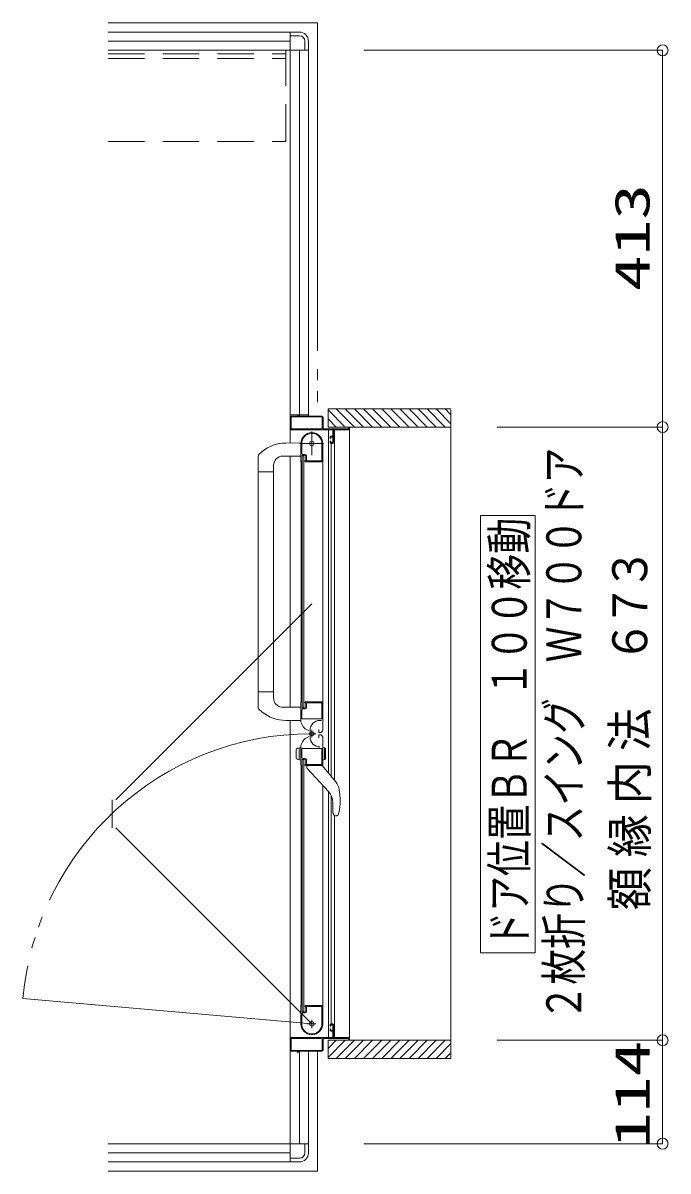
# Model space of a CAD drawing. Units: millimetres on the paper. Extents: x -305 to 305, y -152 to 152.
# Drawn here: x -98.1 to -62.7, y 26.1 to 89.1 of the extents above; entities that cross this region are included whole.
import ezdxf
from ezdxf.enums import TextEntityAlignment as Align

# ---------------------------------------------------------------- set-up
doc = ezdxf.new("R2010")
doc.units = ezdxf.units.MM
for name, pattern in [('DASHED2', [3, 2, -1]), ('LONG_CHAIN', [21, 18, -1, 1, -1]), ('LONG_DOUBLE_CHAIN', [21.8, 18, -1, 0.6, -0.6, 0.6, -1])]:
    doc.linetypes.add(name, pattern=pattern)
doc.layers.add('0-0_0', color=7, linetype='Continuous', lineweight=9)
doc.layers.add('0-1_VIEW0001', color=7, linetype='Continuous', lineweight=9)
doc.styles.add('ＭＳ ゴシック', font='')
doc.styles.get('ＭＳ ゴシック').set_extended_font_data('MS Gothic')

# ---------------------------------------------------------------- blocks, each defined once
blk = doc.blocks.new('_ORIGIN')
at = {"layer": '0-0_0'}
blk.add_line((0, 0), (-1, 0), dxfattribs=at)
blk.add_circle((0, 0), 0.5, dxfattribs=at)

msp = doc.modelspace()

# ---------------------------------------------------------------- linework, layer by layer
at = {"layer": '0-1_VIEW0001', "linetype": 'LONG_DOUBLE_CHAIN'}
for p, q in [((-93.434, 89.073), (-81.934, 89.073)), ((-81.934, 89.073), (-81.934, 67.498)), ((-82.249, 57.195), (-93.01, 46.434)), ((-93.21, 46.434), (-93.21, 44.908)), ((-82.249, 34.148), (-93.01, 44.908)), ((-98.114, 35.536), (-82.249, 34.148)), ((-81.934, 32.648), (-81.934, 26.073)), ((-93.434, 26.073), (-81.934, 26.073))]:
    msp.add_line(p, q, dxfattribs=at)
at = {"layer": '0-1_VIEW0001'}
for p, q in [((-83.434, 88.573), (-93.434, 88.573)), ((-93.434, 88.573), (-83.434, 88.573)), ((-83.434, 67.448), (-83.434, 88.573)), ((-83.434, 88.573), (-83.434, 88.173)), ((-83.434, 88.573), (-82.934, 88.573)), ((-82.934, 88.373), (-83.434, 88.373)), ((-83.434, 88.073), (-93.434, 88.073)), ((-82.434, 87.573), (-93.434, 87.573)), ((-82.934, 67.498), (-82.934, 87.573)), ((-82.834, 87.573), (-82.434, 87.573)), ((-82.634, 87.573), (-82.634, 88.073)), ((-82.434, 87.573), (-82.434, 88.073)), ((-82.434, 67.498), (-82.434, 87.573)), ((-82.434, 87.573), (-82.434, 67.498)), ((-79.394, 87.573), (-62.983, 87.573)), ((-62.983, 86.973), (-62.983, 67.498)), ((-83.025, 67.573), (-83.434, 67.573)), ((-83.434, 67.45), (-83.434, 66.024)), ((-83.389, 66.813), (-83.389, 67.438)), ((-83.384, 67.498), (-83.049, 67.498)), ((-83.374, 67.453), (-81.694, 67.453)), ((-83.034, 67.513), (-83.034, 67.563)), ((-83.024, 67.573), (-83.004, 67.573)), ((-82.434, 67.573), (-83.004, 67.573)), ((-82.994, 67.563), (-82.994, 67.513)), ((-82.979, 67.498), (-81.684, 67.498)), ((-81.679, 67.438), (-81.679, 66.813)), ((-81.634, 67.448), (-81.634, 66.813)), ((-74.609, 67.898), (-81.359, 67.898)), ((-81.359, 66.899), (-81.359, 67.898)), ((-80.41, 66.898), (-81.359, 67.848)), ((-79.91, 66.898), (-80.909, 67.898)), ((-79.41, 66.898), (-80.409, 67.898)), ((-78.91, 66.898), (-79.909, 67.898)), ((-78.409, 66.898), (-79.409, 67.898)), ((-77.909, 66.898), (-78.909, 67.898)), ((-77.409, 66.898), (-78.409, 67.898)), ((-76.909, 66.898), (-77.909, 67.898)), ((-76.409, 66.898), (-77.409, 67.898)), ((-75.909, 66.898), (-76.909, 67.898)), ((-75.414, 66.898), (-76.414, 67.898)), ((-74.919, 66.898), (-75.919, 67.898)), ((-74.609, 67.083), (-75.424, 67.898)), ((-74.609, 67.578), (-74.929, 67.898)), ((-74.609, 67.847), (-74.609, 32.248)), ((-81.694, 66.798), (-83.374, 66.798)), ((-81.619, 66.798), (-80.249, 66.798)), ((-80.91, 66.898), (-81.359, 67.348)), ((-74.609, 66.898), (-81.359, 66.898)), ((-80.234, 66.813), (-80.234, 66.883)), ((-80.184, 66.883), (-80.184, 66.763)), ((-72.069, 66.898), (-62.983, 66.898)), ((-81.114, 66.748), (-83.409, 66.748)), ((-81.328, 47.903), (-81.328, 66.748)), ((-81.249, 66.293), (-81.249, 66.348)), ((-81.214, 66.278), (-81.234, 66.278)), ((-81.199, 66.398), (-81.114, 66.398)), ((-81.199, 66.338), (-81.199, 66.293)), ((-81.114, 66.353), (-81.184, 66.353)), ((-81.099, 66.413), (-81.099, 66.733)), ((-81.099, 66.068), (-81.099, 66.338)), ((-81.049, 66.733), (-81.049, 66.048)), ((-80.199, 66.748), (-81.034, 66.748)), ((-81.011, 47.519), (-81.011, 66.748)), ((-80.184, 33.398), (-80.184, 66.748)), ((-62.983, 66.298), (-62.983, 33.848)), ((-84.973, 65.561), (-85.172, 65.377)), ((-83.677, 66.023), (-82.859, 66.026)), ((-82.849, 65.013), (-82.849, 65.998)), ((-82.804, 65.468), (-82.804, 65.998)), ((-81.699, 66.072), (-81.699, 65.058)), ((-81.649, 65.999), (-81.649, 51.823)), ((-81.249, 66.048), (-81.249, 66.113)), ((-81.234, 66.128), (-81.214, 66.128)), ((-81.199, 66.113), (-81.199, 66.068)), ((-81.099, 65.998), (-81.199, 65.998)), ((-81.188, 47.733), (-81.188, 65.998)), ((-81.184, 66.053), (-81.114, 66.053)), ((-85.199, 64.448), (-85.199, 65.308)), ((-83.844, 65.303), (-82.849, 65.303)), ((-83.434, 65.298), (-83.434, 51.524)), ((-82.834, 51.823), (-82.834, 64.998)), ((-82.808, 64.998), (-82.834, 64.998)), ((-82.786, 65.02), (-82.795, 65.005)), ((-82.684, 65.323), (-82.784, 65.323)), ((-82.784, 51.498), (-82.784, 65.323)), ((-82.634, 65.348), (-82.759, 65.348)), ((-82.614, 65.393), (-82.729, 65.393)), ((-82.684, 51.498), (-82.684, 65.323)), ((-82.624, 65.027), (-82.624, 65.033)), ((-82.614, 65.005), (-82.622, 65.02)), ((-81.659, 64.998), (-82.601, 64.998)), ((-82.584, 65.073), (-82.584, 65.298)), ((-82.539, 65.058), (-82.539, 65.318)), ((-81.709, 65.048), (-82.529, 65.048)), ((-85.199, 64.448), (-85.199, 51.512)), ((-84.344, 64.448), (-85.199, 64.448)), ((-84.349, 64.448), (-84.349, 52.374)), ((-84.344, 64.448), (-84.344, 64.803)), ((-69.987, 62.048), (-72.987, 62.048)), ((-72.987, 38.048), (-72.987, 62.048)), ((-69.987, 38.048), (-69.987, 62.048)), ((-84.344, 52.374), (-85.199, 52.374)), ((-84.344, 52.374), (-84.344, 52.019)), ((-82.849, 51.808), (-82.849, 50.822)), ((-82.834, 51.823), (-82.808, 51.823)), ((-82.795, 51.816), (-82.786, 51.802)), ((-82.624, 51.788), (-82.624, 51.794)), ((-82.622, 51.802), (-82.614, 51.816)), ((-81.649, 51.823), (-82.601, 51.823)), ((-82.584, 51.523), (-82.584, 51.748)), ((-82.539, 51.508), (-82.539, 51.758)), ((-82.524, 51.773), (-81.709, 51.773)), ((-81.699, 51.763), (-81.699, 50.903)), ((-81.649, 51.854), (-81.649, 50.284)), ((-84.974, 51.261), (-85.172, 51.444)), ((-83.914, 51.524), (-82.859, 51.524)), ((-82.804, 50.908), (-82.804, 51.358)), ((-82.784, 51.498), (-82.684, 51.498)), ((-82.759, 51.473), (-82.634, 51.473)), ((-82.729, 51.433), (-82.614, 51.433)), ((-83.677, 50.798), (-82.859, 50.796)), ((-83.434, 26.573), (-83.434, 50.798)), ((-83.434, 50.798), (-83.434, 32.698)), ((-81.709, 50.893), (-82.789, 50.893)), ((-81.723, 50.803), (-81.803, 50.803)), ((-82.419, 50.227), (-82.549, 50.302)), ((-82.419, 49.919), (-82.549, 49.844)), ((-82.343, 50.263), (-82.343, 49.883)), ((-81.854, 50.158), (-81.854, 50.308)), ((-81.854, 49.988), (-81.854, 49.838)), ((-81.799, 50.133), (-81.829, 50.133)), ((-81.799, 50.013), (-81.829, 50.013)), ((-81.649, 48.293), (-81.649, 49.863)), ((-83.099, 49.198), (-83.099, 48.747)), ((-82.849, 49.323), (-83.044, 49.27)), ((-82.949, 48.649), (-82.949, 49.296)), ((-82.849, 48.338), (-82.849, 49.324)), ((-82.804, 49.238), (-82.804, 48.788)), ((-81.709, 49.253), (-82.789, 49.253)), ((-81.699, 48.383), (-81.699, 49.243)), ((-81.549, 48.649), (-81.549, 49.296)), ((-81.499, 49.256), (-81.499, 48.69)), ((-82.849, 48.623), (-83.044, 48.675)), ((-82.784, 48.648), (-82.784, 34.823)), ((-82.784, 48.648), (-82.684, 48.648)), ((-82.759, 48.673), (-82.634, 48.673)), ((-82.729, 48.713), (-82.614, 48.713)), ((-82.684, 48.648), (-82.684, 34.823)), ((-82.584, 48.623), (-82.584, 48.398)), ((-82.539, 48.638), (-82.539, 48.388)), ((-81.649, 48.623), (-81.525, 48.656)), ((-82.834, 48.323), (-82.834, 35.148)), ((-82.834, 48.323), (-82.808, 48.323)), ((-82.795, 48.33), (-82.786, 48.345)), ((-82.624, 48.358), (-82.624, 48.352)), ((-82.622, 48.345), (-82.614, 48.33)), ((-82.601, 48.323), (-81.659, 48.323)), ((-82.524, 48.373), (-81.709, 48.373)), ((-82.524, 48.323), (-82.524, 48.232)), ((-82.495, 48.161), (-81.317, 46.873)), ((-80.936, 47.428), (-81.674, 48.323)), ((-81.649, 34.148), (-81.649, 47.236)), ((-81.328, 33.398), (-81.328, 46.885)), ((-81.188, 34.148), (-81.188, 46.688)), ((-81.09, 46.289), (-81.09, 45.77)), ((-81.029, 45.609), (-81.027, 45.606)), ((-81.011, 33.398), (-81.011, 45.573)), ((-80.952, 45.573), (-80.87, 45.573)), ((-80.828, 45.587), (-80.8, 45.621)), ((-80.828, 45.587), (-80.828, 45.586)), ((-80.756, 45.736), (-80.8, 45.621)), ((-69.987, 38.048), (-72.987, 38.048)), ((-82.849, 35.133), (-82.849, 34.148)), ((-82.808, 35.148), (-82.834, 35.148)), ((-82.804, 34.678), (-82.804, 34.148)), ((-82.786, 35.127), (-82.795, 35.141)), ((-82.684, 34.823), (-82.784, 34.823)), ((-82.634, 34.798), (-82.759, 34.798)), ((-82.614, 34.753), (-82.729, 34.753)), ((-82.624, 35.119), (-82.624, 35.113)), ((-82.614, 35.141), (-82.622, 35.127)), ((-81.659, 35.148), (-82.601, 35.148)), ((-82.584, 35.073), (-82.584, 34.848)), ((-82.539, 35.088), (-82.539, 34.828)), ((-81.709, 35.098), (-82.529, 35.098)), ((-81.699, 34.074), (-81.699, 35.088)), ((-81.249, 34.098), (-81.249, 34.033)), ((-81.099, 34.148), (-81.199, 34.148)), ((-81.199, 34.033), (-81.199, 34.078)), ((-81.184, 34.093), (-81.114, 34.093)), ((-81.099, 34.078), (-81.099, 33.808)), ((-81.049, 33.413), (-81.049, 34.098)), ((-81.114, 33.398), (-83.409, 33.398)), ((-81.249, 33.853), (-81.249, 33.798)), ((-81.234, 34.018), (-81.214, 34.018)), ((-81.214, 33.868), (-81.234, 33.868)), ((-81.199, 33.808), (-81.199, 33.853)), ((-81.199, 33.748), (-81.114, 33.748)), ((-81.114, 33.793), (-81.184, 33.793)), ((-81.099, 33.733), (-81.099, 33.413)), ((-80.199, 33.398), (-81.034, 33.398)), ((-83.389, 33.333), (-83.389, 32.708)), ((-81.694, 33.348), (-83.374, 33.348)), ((-81.679, 32.708), (-81.679, 33.333)), ((-81.634, 32.698), (-81.634, 33.333)), ((-81.619, 33.348), (-80.249, 33.348)), ((-74.609, 33.248), (-81.359, 33.248)), ((-80.41, 33.248), (-81.359, 32.298)), ((-80.91, 33.248), (-81.359, 32.798)), ((-79.91, 33.248), (-80.909, 32.248)), ((-79.41, 33.248), (-80.409, 32.248)), ((-80.234, 33.333), (-80.234, 33.263)), ((-80.184, 33.263), (-80.184, 33.383)), ((-78.91, 33.248), (-79.909, 32.248)), ((-78.409, 33.248), (-79.409, 32.248)), ((-77.91, 33.248), (-78.909, 32.248)), ((-77.409, 33.248), (-78.409, 32.248)), ((-76.909, 33.248), (-77.909, 32.248)), ((-76.409, 33.248), (-77.409, 32.248)), ((-75.909, 33.248), (-76.909, 32.248)), ((-75.414, 33.248), (-76.414, 32.248)), ((-74.92, 33.248), (-75.919, 32.248)), ((-74.609, 33.063), (-75.425, 32.248)), ((-72.069, 33.248), (-62.984, 33.248)), ((-72.069, 33.248), (-62.983, 33.248)), ((-83.384, 32.648), (-83.049, 32.648)), ((-83.374, 32.693), (-81.694, 32.693)), ((-83.034, 32.633), (-83.034, 32.583)), ((-83.024, 32.573), (-83.004, 32.573)), ((-82.994, 32.583), (-82.994, 32.633)), ((-82.979, 32.648), (-81.684, 32.648)), ((-82.934, 27.573), (-82.934, 32.648)), ((-82.434, 27.573), (-82.434, 32.648)), ((-82.434, 32.648), (-82.434, 27.573)), ((-74.609, 32.568), (-74.93, 32.248)), ((-62.984, 28.173), (-62.984, 32.648)), ((-82.434, 27.573), (-93.434, 27.573)), ((-82.834, 27.573), (-82.434, 27.573)), ((-82.634, 27.573), (-82.634, 27.073)), ((-82.434, 27.573), (-82.434, 27.073)), ((-79.394, 27.573), (-62.984, 27.573)), ((-83.434, 27.073), (-93.434, 27.073)), ((-83.434, 26.573), (-93.434, 26.573)), ((-93.434, 26.573), (-83.434, 26.573)), ((-83.434, 26.573), (-83.434, 26.973)), ((-82.934, 26.773), (-83.434, 26.773)), ((-83.434, 26.573), (-82.934, 26.573))]:
    msp.add_line(p, q, dxfattribs=at)
at = {"layer": '0-1_VIEW0001', "color": 6, "linetype": 'DASHED2'}
for p, q in [((-83.684, 82.623), (-83.684, 87.573)), ((-93.434, 87.373), (-83.684, 87.373)), ((-93.434, 87.123), (-83.684, 87.123)), ((-93.434, 82.573), (-83.684, 82.573))]:
    msp.add_line(p, q, dxfattribs=at)
at = {"layer": '0-1_VIEW0001', "linetype": 'LONG_CHAIN'}
for p, q in [((-82.249, 65.348), (-82.249, 66.648)), ((-82.899, 65.998), (-81.599, 65.998)), ((-82.037, 50.073), (-82.428, 50.073)), ((-82.249, 50.286), (-82.249, 49.861)), ((-82.019, 34.148), (-82.479, 34.148)), ((-82.249, 33.918), (-82.249, 34.378))]:
    msp.add_line(p, q, dxfattribs=at)
at = {"layer": '0-1_VIEW0001', "color": 5}
msp.add_line((-81.359, 33.248), (-74.609, 33.248), dxfattribs=at)
at = {"layer": '0-1_VIEW0001'}
for points in [[(-81.649, 48.623), (-81.649, 49.323), (-81.525, 49.289)], [(-81.082, 45.709), (-81.083, 45.713), (-81.084, 45.717), (-81.085, 45.721), (-81.086, 45.726), (-81.087, 45.73), (-81.087, 45.734), (-81.088, 45.738), (-81.089, 45.743), (-81.089, 45.747), (-81.09, 45.752), (-81.09, 45.754), (-81.09, 45.756), (-81.09, 45.758), (-81.09, 45.76), (-81.09, 45.762), (-81.09, 45.764), (-81.09, 45.767), (-81.09, 45.769), (-81.09, 45.771), (-81.09, 45.773)], [(-81.029, 45.609), (-81.03, 45.61), (-81.031, 45.611), (-81.032, 45.612), (-81.033, 45.613), (-81.034, 45.614), (-81.035, 45.616), (-81.036, 45.617), (-81.037, 45.618), (-81.038, 45.62), (-81.039, 45.621), (-81.04, 45.622), (-81.041, 45.624), (-81.042, 45.625), (-81.043, 45.627), (-81.044, 45.628), (-81.045, 45.63), (-81.046, 45.631), (-81.047, 45.633), (-81.049, 45.635), (-81.051, 45.638), (-81.053, 45.641), (-81.054, 45.644), (-81.056, 45.647), (-81.058, 45.651), (-81.06, 45.654), (-81.062, 45.658), (-81.064, 45.661), (-81.066, 45.665), (-81.068, 45.669), (-81.069, 45.673), (-81.071, 45.677), (-81.073, 45.68), (-81.074, 45.684), (-81.076, 45.688), (-81.077, 45.692), (-81.078, 45.696), (-81.08, 45.7), (-81.081, 45.705), (-81.082, 45.709)], [(-80.87, 45.573), (-80.868, 45.573), (-80.866, 45.574), (-80.864, 45.574), (-80.861, 45.574), (-80.859, 45.574), (-80.857, 45.575), (-80.855, 45.575), (-80.853, 45.576), (-80.85, 45.576), (-80.848, 45.576), (-80.846, 45.577), (-80.844, 45.578), (-80.842, 45.578), (-80.839, 45.579), (-80.837, 45.58), (-80.835, 45.581), (-80.833, 45.582), (-80.831, 45.584), (-80.83, 45.585), (-80.828, 45.586)], [(-74.609, 32.248), (-81.359, 32.248), (-81.359, 33.249)]]:
    msp.add_lwpolyline(points, dxfattribs=at)
for centre, radius in [((-82.249, 65.998), 0.125), ((-82.249, 50.073), 0.113), ((-82.249, 34.148), 0.125)]:
    msp.add_circle(centre, radius, dxfattribs=at)
for centre, radius, start, end in [((-82.934, 88.073), 0.5, 0, 90), ((-82.934, 88.073), 0.3, 0, 90), ((-83.384, 67.448), 0.05, 90, 180), ((-83.374, 67.438), 0.015, 90, 180), ((-83.049, 67.513), 0.015, 270, 0), ((-83.024, 67.563), 0.01, 90, 180), ((-83.004, 67.563), 0.01, 0, 90), ((-82.979, 67.513), 0.015, 180, 270), ((-81.694, 67.438), 0.015, 0, 90), ((-81.684, 67.448), 0.05, 0, 90), ((-83.374, 66.813), 0.015, 180, 270), ((-81.694, 66.813), 0.015, 270, 0), ((-81.619, 66.813), 0.015, 180, 270), ((-80.249, 66.813), 0.015, 270, 0), ((-80.219, 66.883), 0.015, 90, 180), ((-80.199, 66.883), 0.015, 0, 90), ((-83.409, 66.773), 0.025, 180, 270), ((-82.249, 65.998), 0.6, 0, 180), ((-82.249, 65.998), 0.555, 7.76707, 180), ((-81.199, 66.348), 0.05, 90, 180), ((-81.234, 66.293), 0.015, 180, 270), ((-81.214, 66.293), 0.015, 270, 0), ((-81.184, 66.338), 0.015, 90, 180), ((-81.114, 66.733), 0.015, 0, 90), ((-81.114, 66.413), 0.015, 270, 0), ((-81.114, 66.338), 0.015, 0, 90), ((-81.034, 66.733), 0.015, 90, 180), ((-80.199, 66.763), 0.015, 270, 0), ((-83.67, 63.953), 2.07, 90.2, 129.02418), ((-81.709, 66.072), 0.01, 0, 7.76707), ((-81.234, 66.113), 0.015, 90, 180), ((-81.199, 66.048), 0.05, 180, 270), ((-81.214, 66.113), 0.015, 0, 90), ((-81.184, 66.068), 0.015, 180, 270), ((-81.114, 66.068), 0.015, 270, 0), ((-81.099, 66.048), 0.05, 270, 0), ((-85.099, 65.308), 0.1, 136.52757, 180), ((-83.844, 64.803), 0.5, 90, 180), ((-82.834, 65.013), 0.015, 180, 270), ((-82.808, 65.013), 0.015, 270, 329.03624), ((-82.729, 65.468), 0.075, 180, 270), ((-82.799, 65.027), 0.015, 329.03624, 0), ((-82.759, 65.323), 0.025, 90, 180), ((-82.634, 65.298), 0.05, 0, 90), ((-82.609, 65.033), 0.015, 90, 180), ((-82.609, 65.027), 0.015, 180, 210.96376), ((-82.614, 65.318), 0.075, 0, 90), ((-82.601, 65.013), 0.015, 210.96376, 270), ((-82.609, 65.073), 0.025, 270, 0), ((-82.529, 65.058), 0.01, 180, 270), ((-81.709, 65.058), 0.01, 270, 0), ((-81.659, 65.008), 0.01, 270, 0), ((-83.844, 52.019), 0.5, 180, 262.04438), ((-82.834, 51.808), 0.015, 90, 180), ((-82.808, 51.808), 0.015, 30.96376, 90), ((-82.799, 51.794), 0.015, 0, 30.96376), ((-82.609, 51.794), 0.015, 149.03624, 180), ((-82.609, 51.788), 0.015, 180, 270), ((-82.601, 51.808), 0.015, 90, 149.03624), ((-82.609, 51.748), 0.025, 0, 90), ((-82.524, 51.758), 0.015, 90, 180), ((-81.709, 51.763), 0.01, 0, 90), ((-81.659, 51.813), 0.01, 0, 90), ((-85.099, 51.513), 0.1, 180, 223.47243), ((-83.67, 52.868), 2.07, 230.94186, 269.8), ((-82.729, 51.358), 0.075, 90, 180), ((-82.759, 51.498), 0.025, 180, 270), ((-82.634, 51.523), 0.05, 270, 0), ((-82.614, 51.508), 0.075, 270, 0), ((-82.249, 50.822), 0.6, 180, 240), ((-82.789, 50.908), 0.015, 180, 270), ((-81.803, 50.263), 0.54, 90, 180), ((-81.709, 50.903), 0.01, 270, 0), ((-82.249, 49.324), 0.6, 120, 180), ((-81.803, 49.883), 0.54, 180, 270), ((-81.829, 50.158), 0.025, 180, 270), ((-81.829, 49.988), 0.025, 90, 180), ((-81.799, 50.283), 0.15, 270, 0), ((-81.799, 49.863), 0.15, 0, 90), ((-83.024, 49.198), 0.075, 105, 180), ((-82.789, 49.238), 0.015, 90, 180), ((-81.709, 49.243), 0.01, 0, 90), ((-81.534, 49.256), 0.035, 0, 75), ((-83.024, 48.747), 0.075, 180, 255), ((-82.729, 48.788), 0.075, 180, 270), ((-82.759, 48.648), 0.025, 90, 180), ((-82.634, 48.623), 0.05, 0, 90), ((-82.614, 48.638), 0.075, 0, 90), ((-81.534, 48.69), 0.035, 285, 0), ((-82.834, 48.338), 0.015, 180, 270), ((-82.808, 48.338), 0.015, 270, 329.03624), ((-82.799, 48.352), 0.015, 329.03624, 0), ((-82.609, 48.358), 0.015, 90, 180), ((-82.609, 48.352), 0.015, 180, 210.96376), ((-82.601, 48.338), 0.015, 210.96376, 270), ((-82.609, 48.398), 0.025, 270, 0), ((-82.524, 48.388), 0.015, 180, 270), ((-82.424, 48.232), 0.1, 180, 222.43623), ((-81.709, 48.383), 0.01, 270, 0), ((-81.659, 48.333), 0.01, 270, 0), ((-81.631, 46.855), 0.9, 9.28844, 39.5), ((-81.955, 46.289), 0.865, 0, 42.43623), ((-84.364, 46.408), 3.67, 349.4547, 9.28844), ((-80.952, 45.673), 0.1, 221.81032, 270), ((-82.834, 35.133), 0.015, 90, 180), ((-82.808, 35.133), 0.015, 30.96376, 90), ((-82.729, 34.678), 0.075, 90, 180), ((-82.799, 35.119), 0.015, 0, 30.96376), ((-82.759, 34.823), 0.025, 180, 270), ((-82.634, 34.848), 0.05, 270, 0), ((-82.609, 35.119), 0.015, 149.03624, 180), ((-82.609, 35.113), 0.015, 180, 270), ((-82.601, 35.133), 0.015, 90, 149.03624), ((-82.614, 34.828), 0.075, 270, 0), ((-82.609, 35.073), 0.025, 0, 90), ((-82.529, 35.088), 0.01, 90, 180), ((-81.709, 35.088), 0.01, 0, 90), ((-81.659, 35.138), 0.01, 0, 90), ((-82.249, 34.148), 0.6, 180, 0), ((-82.249, 34.148), 0.555, 180, 352.23293), ((-81.709, 34.074), 0.01, 352.23293, 0), ((-81.664, 34.248), 0.015, 0, 2.69354), ((-81.199, 34.098), 0.05, 90, 180), ((-81.234, 34.033), 0.015, 180, 270), ((-81.214, 34.033), 0.015, 270, 0), ((-81.184, 34.078), 0.015, 90, 180), ((-81.114, 34.078), 0.015, 0, 90), ((-81.099, 34.098), 0.05, 0, 90), ((-83.409, 33.373), 0.025, 90, 180), ((-81.234, 33.853), 0.015, 90, 180), ((-81.199, 33.798), 0.05, 180, 270), ((-81.214, 33.853), 0.015, 0, 90), ((-81.184, 33.808), 0.015, 180, 270), ((-81.114, 33.808), 0.015, 270, 0), ((-81.114, 33.733), 0.015, 0, 90), ((-81.114, 33.413), 0.015, 270, 0), ((-81.034, 33.413), 0.015, 180, 270), ((-80.199, 33.383), 0.015, 0, 90), ((-83.374, 33.333), 0.015, 90, 180), ((-81.694, 33.333), 0.015, 0, 90), ((-81.619, 33.333), 0.015, 90, 180), ((-80.249, 33.333), 0.015, 0, 90), ((-80.219, 33.263), 0.015, 180, 270), ((-80.199, 33.263), 0.015, 270, 0), ((-83.384, 32.698), 0.05, 180, 270), ((-83.374, 32.708), 0.015, 180, 270), ((-83.049, 32.633), 0.015, 0, 90), ((-83.024, 32.583), 0.01, 180, 270), ((-83.004, 32.583), 0.01, 270, 0), ((-82.979, 32.633), 0.015, 90, 180), ((-81.694, 32.708), 0.015, 270, 0), ((-81.684, 32.698), 0.05, 270, 0), ((-82.934, 27.073), 0.5, 270, 0), ((-82.934, 27.073), 0.3, 270, 0)]:
    msp.add_arc(centre, radius, start, end, dxfattribs=at)
at = {"layer": '0-1_VIEW0001', "color": 6, "linetype": 'DASHED2'}
msp.add_arc((-83.734, 82.623), 0.05, 270, 0, dxfattribs=at)
at = {"layer": '0-1_VIEW0001', "linetype": 'LONG_DOUBLE_CHAIN'}
msp.add_arc((-82.249, 34.148), 15.925, 90, 175, dxfattribs=at)

# ---------------------------------------------------------------- block references
at = {"layer": '0-1_VIEW0001', "xscale": 0.6, "yscale": 0.6}
for p, rotation in [((-62.983, 87.573), 90), ((-62.983, 66.898), 270), ((-62.983, 66.898), 90), ((-62.984, 33.248), 90), ((-62.983, 33.248), 270), ((-62.984, 27.573), 270)]:
    msp.add_blockref('_ORIGIN', p, dxfattribs=dict(at, rotation=rotation))

# ---------------------------------------------------------------- texts
at = {"layer": '0-1_VIEW0001', "style": 'ＭＳ ゴシック'}
for s, width, p in [('413', 1.5, (-63.122, 74.358)), ('２枚折り／スイング\u3000Ｗ７００ドア', 0.75, (-66.87, 34.333)), ('ドア位置ＢＲ\u3000１００移動', 0.75, (-69.868, 38.333)), ('３', 0.9, (-63.249, 57.924)), ('７', 0.9, (-63.249, 55.936)), ('６', 0.9, (-63.249, 53.948)), ('法', 0.9, (-63.249, 49.108)), ('内', 0.9, (-63.249, 46.2)), ('縁', 0.9, (-63.249, 43.292)), ('額', 0.9, (-63.249, 40.384)), ('114', 1.5, (-63.114, 27.34))]:
    msp.add_text(s, height=1.921, rotation=90, dxfattribs=dict(at, width=width)).set_placement(p, align=Align.BOTTOM_LEFT)

doc.saveas('drawing.dxf')
